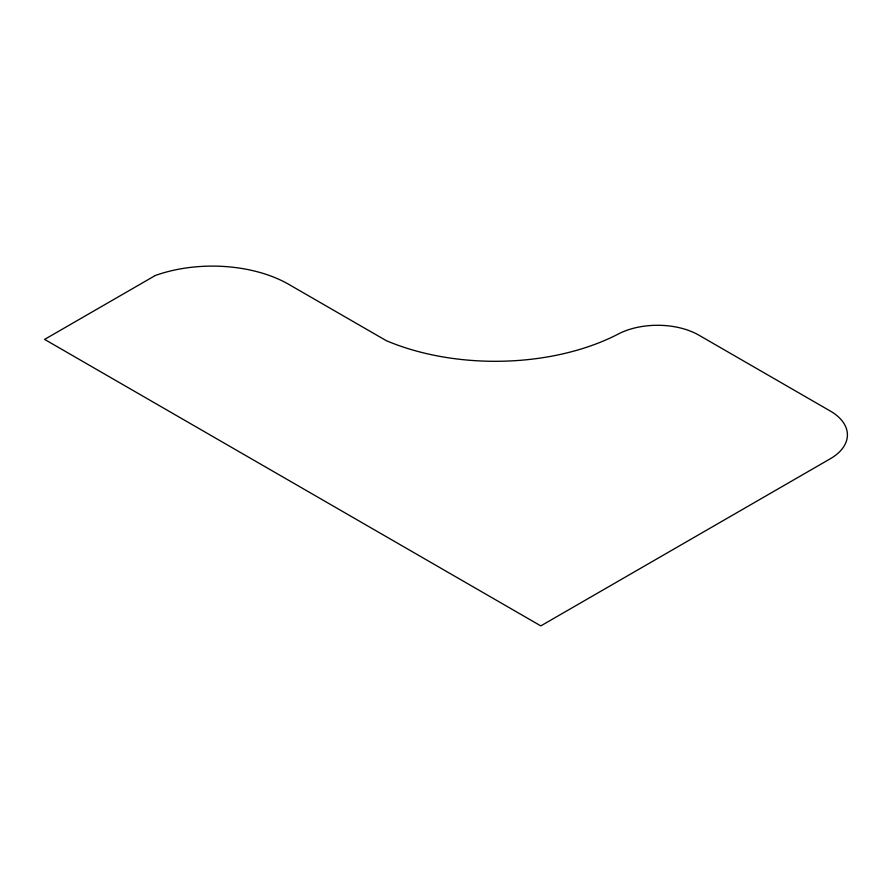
<?xml version="1.0" encoding="UTF-8"?>
<svg xmlns="http://www.w3.org/2000/svg" width="892" height="892" viewBox="0 0 892 892"><rect width="100%" height="100%" fill="white"/><g stroke="black" fill="none" stroke-linecap="round" stroke-linejoin="round"><path stroke-width="1.34" d="M155.286 275.505L44.6 339.406L540.808 625.894L830.274 458.778A58.482 33.762 0 0 0 830.274 411.022L698.893 335.169A58.482 33.762 0 0 0 618.368 333.976A183.864 106.159 0 0 1 386.292 340.666L289.855 284.983A108.2 62.462 0 0 0 155.286 275.505"/></g></svg>
